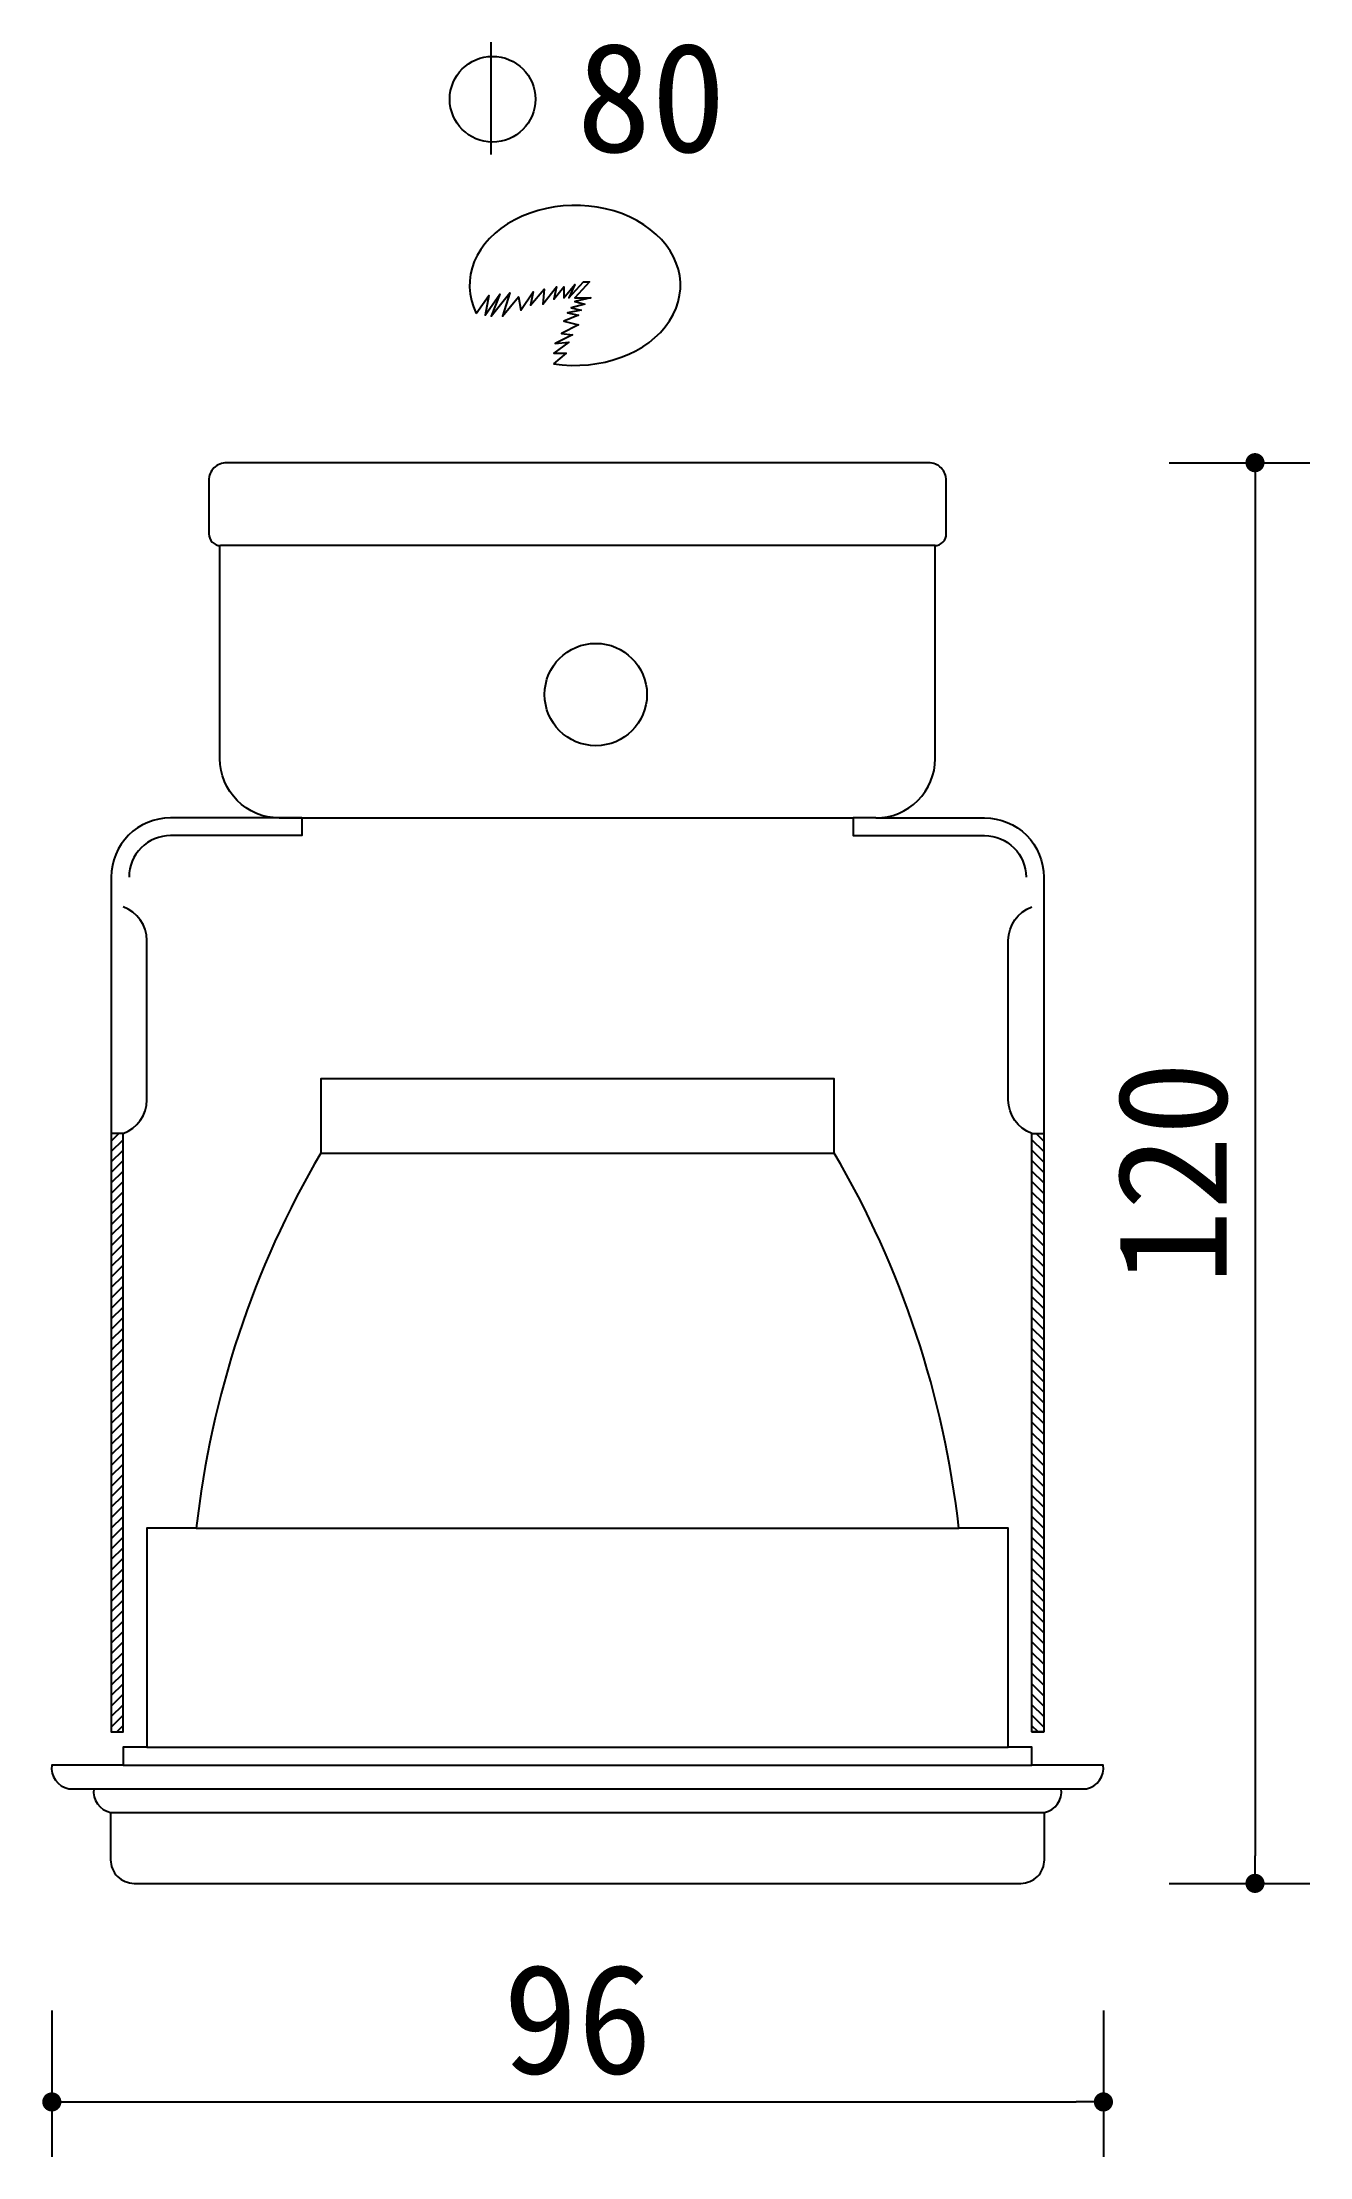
# Model space of a CAD drawing. Extents: x 43 to 159, y 1001 to 1194.
import ezdxf

# ---------------------------------------------------------------- set-up
doc = ezdxf.new("R2010")
doc.units = 0
doc.header["$MEASUREMENT"] = 0
doc.layers.get('0').update_dxf_attribs({"linetype": 'CONTINUOUS'})
doc.layers.get('DEFPOINTS').update_dxf_attribs({"linetype": 'CONTINUOUS'})
for name, color, linetype in [('3', 3, 'CONTINUOUS'), ('4', 4, 'CONTINUOUS'), ('7', 7, 'CONTINUOUS'), ('BH', 3, 'CONTINUOUS'), ('DIM', 3, 'CONTINUOUS'), ('TEXT', 3, 'CONTINUOUS')]:
    doc.layers.add(name, color=color, linetype=linetype)
doc.styles.add('HZ', font='')
doc.styles.get("Standard").update_dxf_attribs({"font": 'txt.shx', "bigfont": 'bigfont.shx'})
doc.styles.get('HZ').set_extended_font_data('仿宋_GB2312')
doc.dimstyles.get("Standard").update_dxf_attribs({"dimtxt": 0.18, "dimasz": 0.18, "dimexe": 0.18, "dimexo": 0.0625, "dimgap": 0.09, "dimtad": 0, "dimtih": 1, "dimtoh": 1, "dimdec": 4, "dimzin": 0, "dimtxsty": 'STANDARD', "dimcen": 0.09, "dimazin": 3, "dimtfac": 1, "dimtdec": 4, "dimtofl": 0, "dimtmove": 0, "dimatfit": 3, "dimtolj": 1, "dimtzin": 0})

# ---------------------------------------------------------------- blocks, each defined once
blk = doc.blocks.new('_DOT')
at = {"color": 0, "linetype": 'BYBLOCK'}
blk.add_line((-0.35, 0), (-1, 0), dxfattribs=at)
at = {"color": 0, "linetype": 'BYBLOCK', "const_width": 0.35}
blk.add_lwpolyline([(-0.175, 0, 1), (0.175, 0, 1)], format="xyb", close=True, dxfattribs=at)
blk = doc.blocks.new('*D4')
at = {"linetype": 'BYBLOCK'}
for p, q in [((146.02, 1155.25), (158.87, 1155.25)), ((153.87, 1152.75), (153.87, 1028.09)), ((146.02, 1025.59), (158.87, 1025.59))]:
    blk.add_line(p, q, dxfattribs=at)
at = {"layer": 'DEFPOINTS', "color": 0, "linetype": 'BYBLOCK'}
for p in [(141.02, 1155.25), (141.02, 1025.59), (153.87, 1025.59)]:
    blk.add_point(p, dxfattribs=at)
at = {"linetype": 'BYBLOCK', "xscale": 2.5, "yscale": 2.5, "zscale": 2.5}
for p, rotation in [((153.87, 1155.25), 90), ((153.87, 1025.59), 270)]:
    blk.add_blockref('_DOT', p, dxfattribs=dict(at, rotation=rotation))
at = {"linetype": 'BYBLOCK', "insert": (146.37, 1090.42), "char_height": 10, "attachment_point": 5, "rotation": 90, "style": 'HZ'}
blk.add_mtext('\\A1;120', dxfattribs=at)
blk = doc.blocks.new('*D3')
at = {"linetype": 'BYBLOCK'}
for p, q in [((44.03, 1013.99), (44.03, 1000.64)), ((140.03, 1013.99), (140.03, 1000.64)), ((46.53, 1005.64), (137.53, 1005.64))]:
    blk.add_line(p, q, dxfattribs=at)
at = {"layer": 'DEFPOINTS', "color": 0, "linetype": 'BYBLOCK'}
for p in [(44.03, 1018.99), (140.03, 1018.99), (140.03, 1005.64)]:
    blk.add_point(p, dxfattribs=at)
at = {"linetype": 'BYBLOCK', "xscale": 2.5, "yscale": 2.5, "zscale": 2.5, "rotation": 180}
blk.add_blockref('_DOT', (44.03, 1005.64), dxfattribs=at)
at = {"linetype": 'BYBLOCK', "xscale": 2.5, "yscale": 2.5, "zscale": 2.5}
blk.add_blockref('_DOT', (140.03, 1005.64), dxfattribs=at)
at = {"linetype": 'BYBLOCK', "insert": (92.03, 1013.14), "char_height": 10, "attachment_point": 5, "style": 'HZ'}
blk.add_mtext('\\A1;96', dxfattribs=at)

msp = doc.modelspace()

# ---------------------------------------------------------------- hatches: boundary and pattern name
at = {"layer": 'BH'}
h = msp.add_hatch(dxfattribs=at)
h.set_pattern_fill('ANSI31', color=256, scale=5.402436, style=0)
h.set_pattern_definition([(45, (-3822.2321, 901.35615), (-0.47751235, 0.47751235), [])])
h.paths.add_polyline_path([(49.46, 1039.42), (50.54, 1039.42), (50.54, 1094.03), (49.46, 1094.03)])
h = msp.add_hatch(dxfattribs=at)
h.set_pattern_fill('ANSI31', color=256, scale=5.402436, style=0)
h.set_pattern_definition([(135, (4006.27776, 901.35615), (0.47751235, 0.47751235), [])])
h.paths.add_polyline_path([(134.59, 1039.42), (133.51, 1039.42), (133.51, 1094.03), (134.59, 1094.03)])

# ---------------------------------------------------------------- linework, layer by layer
at = {"layer": '3'}
for p, q in [((84.1, 1193.62), (84.1, 1183.37)), ((66.84, 1122.83), (64.78, 1122.83)), ((119.27, 1122.83), (117.2, 1122.83)), ((50.54, 1094.03), (49.46, 1094.03)), ((133.51, 1094.03), (134.59, 1094.03)), ((68.58, 1092.23), (115.46, 1092.23)), ((57.22, 1058), (126.83, 1058)), ((133.51, 1039.42), (134.59, 1039.42)), ((50.55, 1036.39), (133.5, 1036.39)), ((52.71, 1038.01), (131.34, 1038.01)), ((47.87, 1034.23), (136.18, 1034.23)), ((49.4, 1032.07), (134.64, 1032.07))]:
    msp.add_line(p, q, dxfattribs=at)
for points in [[(82.76, 1168.88), (83.92, 1170.51), (83.59, 1168.72), (84.93, 1170.63), (84.15, 1168.61), (85.83, 1170.74), (85.16, 1168.61), (86.62, 1170.4), (86.84, 1169.17), (87.96, 1170.85), (87.74, 1169.62), (88.97, 1171.08), (88.86, 1169.73), (90.1, 1171.3), (89.87, 1170.18), (90.77, 1171.3), (90.77, 1170.29), (91.78, 1171.52), (91.22, 1170.29), (92.57, 1171.75), (93.13, 1171.75), (91.78, 1170.29), (93.24, 1170.29), (91.78, 1169.95), (92.68, 1169.73), (91.44, 1169.39), (92.34, 1169.17), (91.11, 1168.94), (92.12, 1168.72), (90.77, 1168.16), (92.12, 1167.82), (90.55, 1167.04), (91.56, 1166.93), (89.98, 1166.14), (91.22, 1166.25), (89.87, 1165.24), (90.99, 1165.24), (89.82, 1164.28)], [(124.67, 1147.68), (90.28, 1147.68), (59.44, 1147.68)]]:
    msp.add_lwpolyline(points, dxfattribs=at)
for centre, radius in [((84.27, 1188.42), 3.91), ((93.69, 1134.09), 4.67)]:
    msp.add_circle(centre, radius, dxfattribs=at)
msp.add_ellipse((91.79, 1171.43), major_axis=(9.63, 0), ratio=0.758153, start_param=4.506112, end_param=9.781472, dxfattribs=at)
at = {"layer": '4'}
msp.add_line((66.84, 1122.83), (117.2, 1122.83), dxfattribs=at)
for points in [[(124.61, 1147.68, 0.414214), (125.69, 1148.76), (125.69, 1153.63, 0.414214), (124.07, 1155.25), (90.28, 1155.25), (59.98, 1155.25, 0.414214), (58.36, 1153.63), (58.36, 1148.76, 0.414214), (59.44, 1147.68)], [(64.78, 1122.83, -0.414214), (59.38, 1128.23), (59.38, 1147.69)], [(119.27, 1122.83, 0.414214), (124.67, 1128.23), (124.67, 1147.69)], [(64.78, 1122.83), (54.86, 1122.83, 0.414214), (49.46, 1117.43), (49.46, 1039.42), (50.54, 1039.42), (50.54, 1094.03)], [(66.84, 1122.83), (66.84, 1121.21), (54.86, 1121.21, 0.414214), (51.08, 1117.43)], [(117.2, 1122.83), (117.2, 1121.21), (129.19, 1121.21, -0.414214), (132.97, 1117.43)], [(119.27, 1122.83), (129.19, 1122.83, -0.414214), (134.59, 1117.43), (134.59, 1039.42), (133.51, 1039.42), (133.51, 1094.03)], [(50.54, 1094.03, 0.317837), (52.7, 1097.09), (52.7, 1111.65, 0.317837), (50.54, 1114.7)], [(133.51, 1094.03, -0.317837), (131.35, 1097.09), (131.35, 1111.65, -0.317837), (133.51, 1114.7)]]:
    msp.add_lwpolyline(points, format="xyb", dxfattribs=at)
msp.add_lwpolyline([(126.83, 1058, 0.105325), (115.46, 1092.23), (115.46, 1099.02), (68.58, 1099.02), (68.58, 1092.23, 0.105325), (57.22, 1058), (52.71, 1058), (52.71, 1038.01), (50.55, 1038.01), (50.55, 1036.39), (44.03, 1036.39, 0.406233), (45.57, 1034.23), (47.87, 1034.23, 0.406233), (49.4, 1032.07), (49.4, 1027.75, 0.414214), (51.56, 1025.59), (132.48, 1025.59, 0.414214), (134.64, 1027.75), (134.64, 1032.07, 0.406233), (136.18, 1034.23), (138.48, 1034.23, 0.406233), (140.01, 1036.39), (133.5, 1036.39), (133.5, 1038.01), (131.34, 1038.01), (131.34, 1058)], format="xyb", close=True, dxfattribs=at)
at = {"layer": '7'}
msp.add_line((64.78, 1122.83), (66.84, 1122.83), dxfattribs=at)

# ---------------------------------------------------------------- texts
at = {"layer": 'TEXT', "style": 'HZ'}
msp.add_text('80', height=10, dxfattribs=at).set_placement((91.95, 1183.6))

# ---------------------------------------------------------------- dimensions: what is measured, and where the dimension line sits
at = {"layer": 'DIM'}
dim = msp.add_linear_dim(base=(153.87, 1025.59), p1=(141.02, 1155.25), p2=(141.02, 1025.59), angle=90, text='120', dimstyle='STANDARD', override={"dimscale": 5, "dimtxt": 2, "dimasz": 0.5, "dimexe": 1, "dimexo": 1, "dimgap": 0.5, "dimtad": 1, "dimtih": 0, "dimtoh": 0, "dimdec": 0, "dimtxsty": 'HZ', "dimblk1": 'DOT', "dimblk2": 'DOT', "dimsah": 1, "dimcen": 0, "dimclrd": 256, "dimclre": 256, "dimclrt": 256, "dimtfac": 0.5, "dimtdec": 0, "dimtofl": 1}, dxfattribs=at)
dim.commit()
dim.dimension.update_dxf_attribs({"geometry": '*D4', "text_midpoint": (146.37, 1090.42)})
dim = msp.add_linear_dim(base=(140.03, 1005.64), p1=(44.03, 1018.99), p2=(140.03, 1018.99), text='96', dimstyle='STANDARD', override={"dimscale": 5, "dimtxt": 2, "dimasz": 0.5, "dimexe": 1, "dimexo": 1, "dimgap": 0.5, "dimtad": 1, "dimtih": 0, "dimtoh": 0, "dimdec": 0, "dimtxsty": 'HZ', "dimblk1": 'DOT', "dimblk2": 'DOT', "dimsah": 1, "dimcen": 0, "dimclrd": 256, "dimclre": 256, "dimclrt": 256, "dimtfac": 0.5, "dimtdec": 0, "dimtofl": 1}, dxfattribs=at)
dim.commit()
dim.dimension.update_dxf_attribs({"geometry": '*D3', "text_midpoint": (92.03, 1013.14)})

doc.saveas('drawing.dxf')
